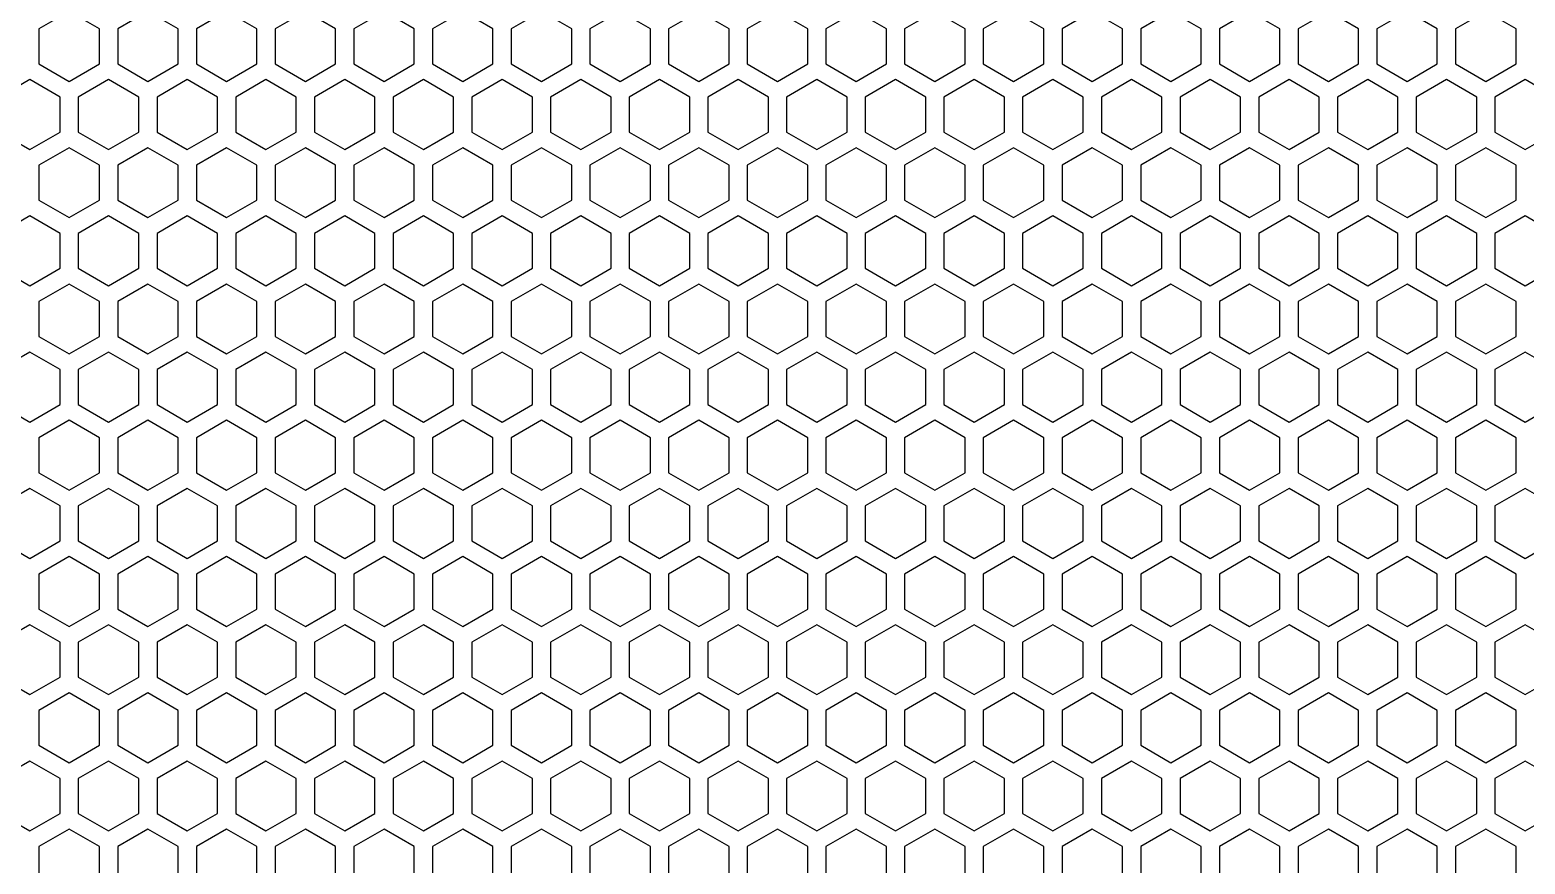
# Model space of a CAD drawing. Header units: millimetres. Extents: x 0 to 500, y 0 to 571.
# Drawn here: x 123.2 to 246.8, y 144.2 to 213.2 of the extents above; entities that cross this region are included whole.
import ezdxf

# ---------------------------------------------------------------- set-up
doc = ezdxf.new("R2010")
doc.units = ezdxf.units.MM
doc.layers.add('CUT', color=1, linetype='CONTINUOUS')

msp = doc.modelspace()

# ---------------------------------------------------------------- linework, layer by layer
at = {"layer": 'CUT'}
for points in [[(129, 213.235), (126.5, 214.6784), (124, 213.235), (124, 210.3483), (126.5, 208.9049), (129, 210.3483)], [(135.5, 213.235), (133, 214.6784), (130.5, 213.235), (130.5, 210.3483), (133, 208.9049), (135.5, 210.3483)], [(142, 213.235), (139.5, 214.6784), (137, 213.235), (137, 210.3483), (139.5, 208.9049), (142, 210.3483)], [(148.5, 213.235), (146, 214.6784), (143.5, 213.235), (143.5, 210.3483), (146, 208.9049), (148.5, 210.3483)], [(155, 213.235), (152.5, 214.6784), (150, 213.235), (150, 210.3483), (152.5, 208.9049), (155, 210.3483)], [(161.5, 213.235), (159, 214.6784), (156.5, 213.235), (156.5, 210.3483), (159, 208.9049), (161.5, 210.3483)], [(168, 213.235), (165.5, 214.6784), (163, 213.235), (163, 210.3483), (165.5, 208.9049), (168, 210.3483)], [(174.5, 213.235), (172, 214.6784), (169.5, 213.235), (169.5, 210.3483), (172, 208.9049), (174.5, 210.3483)], [(181, 213.235), (178.5, 214.6784), (176, 213.235), (176, 210.3483), (178.5, 208.9049), (181, 210.3483)], [(187.5, 213.235), (185, 214.6784), (182.5, 213.235), (182.5, 210.3483), (185, 208.9049), (187.5, 210.3483)], [(194, 213.235), (191.5, 214.6784), (189, 213.235), (189, 210.3483), (191.5, 208.9049), (194, 210.3483)], [(200.5, 213.235), (198, 214.6784), (195.5, 213.235), (195.5, 210.3483), (198, 208.9049), (200.5, 210.3483)], [(207, 213.235), (204.5, 214.6784), (202, 213.235), (202, 210.3483), (204.5, 208.9049), (207, 210.3483)], [(213.5, 213.235), (211, 214.6784), (208.5, 213.235), (208.5, 210.3483), (211, 208.9049), (213.5, 210.3483)], [(220, 213.235), (217.5, 214.6784), (215, 213.235), (215, 210.3483), (217.5, 208.9049), (220, 210.3483)], [(226.5, 213.235), (224, 214.6784), (221.5, 213.235), (221.5, 210.3483), (224, 208.9049), (226.5, 210.3483)], [(233, 213.235), (230.5, 214.6784), (228, 213.235), (228, 210.3483), (230.5, 208.9049), (233, 210.3483)], [(239.5, 213.235), (237, 214.6784), (234.5, 213.235), (234.5, 210.3483), (237, 208.9049), (239.5, 210.3483)], [(246, 213.235), (243.5, 214.6784), (241, 213.235), (241, 210.3483), (243.5, 208.9049), (246, 210.3483)], [(125.75, 207.6059), (123.25, 209.0492), (120.75, 207.6059), (120.75, 204.7191), (123.25, 203.2757), (125.75, 204.7191)], [(132.25, 207.6059), (129.75, 209.0492), (127.25, 207.6059), (127.25, 204.7191), (129.75, 203.2757), (132.25, 204.7191)], [(138.75, 207.6059), (136.25, 209.0492), (133.75, 207.6059), (133.75, 204.7191), (136.25, 203.2757), (138.75, 204.7191)], [(145.25, 207.6059), (142.75, 209.0492), (140.25, 207.6059), (140.25, 204.7191), (142.75, 203.2757), (145.25, 204.7191)], [(151.75, 207.6059), (149.25, 209.0492), (146.75, 207.6059), (146.75, 204.7191), (149.25, 203.2757), (151.75, 204.7191)], [(158.25, 207.6059), (155.75, 209.0492), (153.25, 207.6059), (153.25, 204.7191), (155.75, 203.2757), (158.25, 204.7191)], [(164.75, 207.6059), (162.25, 209.0492), (159.75, 207.6059), (159.75, 204.7191), (162.25, 203.2757), (164.75, 204.7191)], [(171.25, 207.6059), (168.75, 209.0492), (166.25, 207.6059), (166.25, 204.7191), (168.75, 203.2757), (171.25, 204.7191)], [(177.75, 207.6059), (175.25, 209.0492), (172.75, 207.6059), (172.75, 204.7191), (175.25, 203.2757), (177.75, 204.7191)], [(184.25, 207.6059), (181.75, 209.0492), (179.25, 207.6059), (179.25, 204.7191), (181.75, 203.2757), (184.25, 204.7191)], [(190.75, 207.6059), (188.25, 209.0492), (185.75, 207.6059), (185.75, 204.7191), (188.25, 203.2757), (190.75, 204.7191)], [(197.25, 207.6059), (194.75, 209.0492), (192.25, 207.6059), (192.25, 204.7191), (194.75, 203.2757), (197.25, 204.7191)], [(203.75, 207.6059), (201.25, 209.0492), (198.75, 207.6059), (198.75, 204.7191), (201.25, 203.2757), (203.75, 204.7191)], [(210.25, 207.6059), (207.75, 209.0492), (205.25, 207.6059), (205.25, 204.7191), (207.75, 203.2757), (210.25, 204.7191)], [(216.75, 207.6059), (214.25, 209.0492), (211.75, 207.6059), (211.75, 204.7191), (214.25, 203.2757), (216.75, 204.7191)], [(223.25, 207.6059), (220.75, 209.0492), (218.25, 207.6059), (218.25, 204.7191), (220.75, 203.2757), (223.25, 204.7191)], [(229.75, 207.6059), (227.25, 209.0492), (224.75, 207.6059), (224.75, 204.7191), (227.25, 203.2757), (229.75, 204.7191)], [(236.25, 207.6059), (233.75, 209.0492), (231.25, 207.6059), (231.25, 204.7191), (233.75, 203.2757), (236.25, 204.7191)], [(242.75, 207.6059), (240.25, 209.0492), (237.75, 207.6059), (237.75, 204.7191), (240.25, 203.2757), (242.75, 204.7191)], [(249.25, 207.6059), (246.75, 209.0492), (244.25, 207.6059), (244.25, 204.7191), (246.75, 203.2757), (249.25, 204.7191)], [(129, 201.9767), (126.5, 203.4201), (124, 201.9767), (124, 199.0899), (126.5, 197.6466), (129, 199.0899)], [(135.5, 201.9767), (133, 203.4201), (130.5, 201.9767), (130.5, 199.0899), (133, 197.6466), (135.5, 199.0899)], [(142, 201.9767), (139.5, 203.4201), (137, 201.9767), (137, 199.0899), (139.5, 197.6466), (142, 199.0899)], [(148.5, 201.9767), (146, 203.4201), (143.5, 201.9767), (143.5, 199.0899), (146, 197.6466), (148.5, 199.0899)], [(155, 201.9767), (152.5, 203.4201), (150, 201.9767), (150, 199.0899), (152.5, 197.6466), (155, 199.0899)], [(161.5, 201.9767), (159, 203.4201), (156.5, 201.9767), (156.5, 199.0899), (159, 197.6466), (161.5, 199.0899)], [(168, 201.9767), (165.5, 203.4201), (163, 201.9767), (163, 199.0899), (165.5, 197.6466), (168, 199.0899)], [(174.5, 201.9767), (172, 203.4201), (169.5, 201.9767), (169.5, 199.0899), (172, 197.6466), (174.5, 199.0899)], [(181, 201.9767), (178.5, 203.4201), (176, 201.9767), (176, 199.0899), (178.5, 197.6466), (181, 199.0899)], [(187.5, 201.9767), (185, 203.4201), (182.5, 201.9767), (182.5, 199.0899), (185, 197.6466), (187.5, 199.0899)], [(194, 201.9767), (191.5, 203.4201), (189, 201.9767), (189, 199.0899), (191.5, 197.6466), (194, 199.0899)], [(200.5, 201.9767), (198, 203.4201), (195.5, 201.9767), (195.5, 199.0899), (198, 197.6466), (200.5, 199.0899)], [(207, 201.9767), (204.5, 203.4201), (202, 201.9767), (202, 199.0899), (204.5, 197.6466), (207, 199.0899)], [(213.5, 201.9767), (211, 203.4201), (208.5, 201.9767), (208.5, 199.0899), (211, 197.6466), (213.5, 199.0899)], [(220, 201.9767), (217.5, 203.4201), (215, 201.9767), (215, 199.0899), (217.5, 197.6466), (220, 199.0899)], [(226.5, 201.9767), (224, 203.4201), (221.5, 201.9767), (221.5, 199.0899), (224, 197.6466), (226.5, 199.0899)], [(233, 201.9767), (230.5, 203.4201), (228, 201.9767), (228, 199.0899), (230.5, 197.6466), (233, 199.0899)], [(239.5, 201.9767), (237, 203.4201), (234.5, 201.9767), (234.5, 199.0899), (237, 197.6466), (239.5, 199.0899)], [(246, 201.9767), (243.5, 203.4201), (241, 201.9767), (241, 199.0899), (243.5, 197.6466), (246, 199.0899)], [(125.75, 196.3475), (123.25, 197.7909), (120.75, 196.3475), (120.75, 193.4608), (123.25, 192.0174), (125.75, 193.4608)], [(132.25, 196.3475), (129.75, 197.7909), (127.25, 196.3475), (127.25, 193.4608), (129.75, 192.0174), (132.25, 193.4608)], [(138.75, 196.3475), (136.25, 197.7909), (133.75, 196.3475), (133.75, 193.4608), (136.25, 192.0174), (138.75, 193.4608)], [(145.25, 196.3475), (142.75, 197.7909), (140.25, 196.3475), (140.25, 193.4608), (142.75, 192.0174), (145.25, 193.4608)], [(151.75, 196.3475), (149.25, 197.7909), (146.75, 196.3475), (146.75, 193.4608), (149.25, 192.0174), (151.75, 193.4608)], [(158.25, 196.3475), (155.75, 197.7909), (153.25, 196.3475), (153.25, 193.4608), (155.75, 192.0174), (158.25, 193.4608)], [(164.75, 196.3475), (162.25, 197.7909), (159.75, 196.3475), (159.75, 193.4608), (162.25, 192.0174), (164.75, 193.4608)], [(171.25, 196.3475), (168.75, 197.7909), (166.25, 196.3475), (166.25, 193.4608), (168.75, 192.0174), (171.25, 193.4608)], [(177.75, 196.3475), (175.25, 197.7909), (172.75, 196.3475), (172.75, 193.4608), (175.25, 192.0174), (177.75, 193.4608)], [(184.25, 196.3475), (181.75, 197.7909), (179.25, 196.3475), (179.25, 193.4608), (181.75, 192.0174), (184.25, 193.4608)], [(190.75, 196.3475), (188.25, 197.7909), (185.75, 196.3475), (185.75, 193.4608), (188.25, 192.0174), (190.75, 193.4608)], [(197.25, 196.3475), (194.75, 197.7909), (192.25, 196.3475), (192.25, 193.4608), (194.75, 192.0174), (197.25, 193.4608)], [(203.75, 196.3475), (201.25, 197.7909), (198.75, 196.3475), (198.75, 193.4608), (201.25, 192.0174), (203.75, 193.4608)], [(210.25, 196.3475), (207.75, 197.7909), (205.25, 196.3475), (205.25, 193.4608), (207.75, 192.0174), (210.25, 193.4608)], [(216.75, 196.3475), (214.25, 197.7909), (211.75, 196.3475), (211.75, 193.4608), (214.25, 192.0174), (216.75, 193.4608)], [(223.25, 196.3475), (220.75, 197.7909), (218.25, 196.3475), (218.25, 193.4608), (220.75, 192.0174), (223.25, 193.4608)], [(229.75, 196.3475), (227.25, 197.7909), (224.75, 196.3475), (224.75, 193.4608), (227.25, 192.0174), (229.75, 193.4608)], [(236.25, 196.3475), (233.75, 197.7909), (231.25, 196.3475), (231.25, 193.4608), (233.75, 192.0174), (236.25, 193.4608)], [(242.75, 196.3475), (240.25, 197.7909), (237.75, 196.3475), (237.75, 193.4608), (240.25, 192.0174), (242.75, 193.4608)], [(249.25, 196.3475), (246.75, 197.7909), (244.25, 196.3475), (244.25, 193.4608), (246.75, 192.0174), (249.25, 193.4608)], [(129, 190.7184), (126.5, 192.1617), (124, 190.7184), (124, 187.8316), (126.5, 186.3882), (129, 187.8316)], [(135.5, 190.7184), (133, 192.1617), (130.5, 190.7184), (130.5, 187.8316), (133, 186.3882), (135.5, 187.8316)], [(142, 190.7184), (139.5, 192.1617), (137, 190.7184), (137, 187.8316), (139.5, 186.3882), (142, 187.8316)], [(148.5, 190.7184), (146, 192.1617), (143.5, 190.7184), (143.5, 187.8316), (146, 186.3882), (148.5, 187.8316)], [(155, 190.7184), (152.5, 192.1617), (150, 190.7184), (150, 187.8316), (152.5, 186.3882), (155, 187.8316)], [(161.5, 190.7184), (159, 192.1617), (156.5, 190.7184), (156.5, 187.8316), (159, 186.3882), (161.5, 187.8316)], [(168, 190.7184), (165.5, 192.1617), (163, 190.7184), (163, 187.8316), (165.5, 186.3882), (168, 187.8316)], [(174.5, 190.7184), (172, 192.1617), (169.5, 190.7184), (169.5, 187.8316), (172, 186.3882), (174.5, 187.8316)], [(181, 190.7184), (178.5, 192.1617), (176, 190.7184), (176, 187.8316), (178.5, 186.3882), (181, 187.8316)], [(187.5, 190.7184), (185, 192.1617), (182.5, 190.7184), (182.5, 187.8316), (185, 186.3882), (187.5, 187.8316)], [(194, 190.7184), (191.5, 192.1617), (189, 190.7184), (189, 187.8316), (191.5, 186.3882), (194, 187.8316)], [(200.5, 190.7184), (198, 192.1617), (195.5, 190.7184), (195.5, 187.8316), (198, 186.3882), (200.5, 187.8316)], [(207, 190.7184), (204.5, 192.1617), (202, 190.7184), (202, 187.8316), (204.5, 186.3882), (207, 187.8316)], [(213.5, 190.7184), (211, 192.1617), (208.5, 190.7184), (208.5, 187.8316), (211, 186.3882), (213.5, 187.8316)], [(220, 190.7184), (217.5, 192.1617), (215, 190.7184), (215, 187.8316), (217.5, 186.3882), (220, 187.8316)], [(226.5, 190.7184), (224, 192.1617), (221.5, 190.7184), (221.5, 187.8316), (224, 186.3882), (226.5, 187.8316)], [(233, 190.7184), (230.5, 192.1617), (228, 190.7184), (228, 187.8316), (230.5, 186.3882), (233, 187.8316)], [(239.5, 190.7184), (237, 192.1617), (234.5, 190.7184), (234.5, 187.8316), (237, 186.3882), (239.5, 187.8316)], [(246, 190.7184), (243.5, 192.1617), (241, 190.7184), (241, 187.8316), (243.5, 186.3882), (246, 187.8316)], [(125.75, 185.0892), (123.25, 186.5326), (120.75, 185.0892), (120.75, 182.2024), (123.25, 180.7591), (125.75, 182.2024)], [(132.25, 185.0892), (129.75, 186.5326), (127.25, 185.0892), (127.25, 182.2024), (129.75, 180.7591), (132.25, 182.2024)], [(138.75, 185.0892), (136.25, 186.5326), (133.75, 185.0892), (133.75, 182.2024), (136.25, 180.7591), (138.75, 182.2024)], [(145.25, 185.0892), (142.75, 186.5326), (140.25, 185.0892), (140.25, 182.2024), (142.75, 180.7591), (145.25, 182.2024)], [(151.75, 185.0892), (149.25, 186.5326), (146.75, 185.0892), (146.75, 182.2024), (149.25, 180.7591), (151.75, 182.2024)], [(158.25, 185.0892), (155.75, 186.5326), (153.25, 185.0892), (153.25, 182.2024), (155.75, 180.7591), (158.25, 182.2024)], [(164.75, 185.0892), (162.25, 186.5326), (159.75, 185.0892), (159.75, 182.2024), (162.25, 180.7591), (164.75, 182.2024)], [(171.25, 185.0892), (168.75, 186.5326), (166.25, 185.0892), (166.25, 182.2024), (168.75, 180.7591), (171.25, 182.2024)], [(177.75, 185.0892), (175.25, 186.5326), (172.75, 185.0892), (172.75, 182.2024), (175.25, 180.7591), (177.75, 182.2024)], [(184.25, 185.0892), (181.75, 186.5326), (179.25, 185.0892), (179.25, 182.2024), (181.75, 180.7591), (184.25, 182.2024)], [(190.75, 185.0892), (188.25, 186.5326), (185.75, 185.0892), (185.75, 182.2024), (188.25, 180.7591), (190.75, 182.2024)], [(197.25, 185.0892), (194.75, 186.5326), (192.25, 185.0892), (192.25, 182.2024), (194.75, 180.7591), (197.25, 182.2024)], [(203.75, 185.0892), (201.25, 186.5326), (198.75, 185.0892), (198.75, 182.2024), (201.25, 180.7591), (203.75, 182.2024)], [(210.25, 185.0892), (207.75, 186.5326), (205.25, 185.0892), (205.25, 182.2024), (207.75, 180.7591), (210.25, 182.2024)], [(216.75, 185.0892), (214.25, 186.5326), (211.75, 185.0892), (211.75, 182.2024), (214.25, 180.7591), (216.75, 182.2024)], [(223.25, 185.0892), (220.75, 186.5326), (218.25, 185.0892), (218.25, 182.2024), (220.75, 180.7591), (223.25, 182.2024)], [(229.75, 185.0892), (227.25, 186.5326), (224.75, 185.0892), (224.75, 182.2024), (227.25, 180.7591), (229.75, 182.2024)], [(236.25, 185.0892), (233.75, 186.5326), (231.25, 185.0892), (231.25, 182.2024), (233.75, 180.7591), (236.25, 182.2024)], [(242.75, 185.0892), (240.25, 186.5326), (237.75, 185.0892), (237.75, 182.2024), (240.25, 180.7591), (242.75, 182.2024)], [(249.25, 185.0892), (246.75, 186.5326), (244.25, 185.0892), (244.25, 182.2024), (246.75, 180.7591), (249.25, 182.2024)], [(129, 179.46), (126.5, 180.9034), (124, 179.46), (124, 176.5733), (126.5, 175.1299), (129, 176.5733)], [(135.5, 179.46), (133, 180.9034), (130.5, 179.46), (130.5, 176.5733), (133, 175.1299), (135.5, 176.5733)], [(142, 179.46), (139.5, 180.9034), (137, 179.46), (137, 176.5733), (139.5, 175.1299), (142, 176.5733)], [(148.5, 179.46), (146, 180.9034), (143.5, 179.46), (143.5, 176.5733), (146, 175.1299), (148.5, 176.5733)], [(155, 179.46), (152.5, 180.9034), (150, 179.46), (150, 176.5733), (152.5, 175.1299), (155, 176.5733)], [(161.5, 179.46), (159, 180.9034), (156.5, 179.46), (156.5, 176.5733), (159, 175.1299), (161.5, 176.5733)], [(168, 179.46), (165.5, 180.9034), (163, 179.46), (163, 176.5733), (165.5, 175.1299), (168, 176.5733)], [(174.5, 179.46), (172, 180.9034), (169.5, 179.46), (169.5, 176.5733), (172, 175.1299), (174.5, 176.5733)], [(181, 179.46), (178.5, 180.9034), (176, 179.46), (176, 176.5733), (178.5, 175.1299), (181, 176.5733)], [(187.5, 179.46), (185, 180.9034), (182.5, 179.46), (182.5, 176.5733), (185, 175.1299), (187.5, 176.5733)], [(194, 179.46), (191.5, 180.9034), (189, 179.46), (189, 176.5733), (191.5, 175.1299), (194, 176.5733)], [(200.5, 179.46), (198, 180.9034), (195.5, 179.46), (195.5, 176.5733), (198, 175.1299), (200.5, 176.5733)], [(207, 179.46), (204.5, 180.9034), (202, 179.46), (202, 176.5733), (204.5, 175.1299), (207, 176.5733)], [(213.5, 179.46), (211, 180.9034), (208.5, 179.46), (208.5, 176.5733), (211, 175.1299), (213.5, 176.5733)], [(220, 179.46), (217.5, 180.9034), (215, 179.46), (215, 176.5733), (217.5, 175.1299), (220, 176.5733)], [(226.5, 179.46), (224, 180.9034), (221.5, 179.46), (221.5, 176.5733), (224, 175.1299), (226.5, 176.5733)], [(233, 179.46), (230.5, 180.9034), (228, 179.46), (228, 176.5733), (230.5, 175.1299), (233, 176.5733)], [(239.5, 179.46), (237, 180.9034), (234.5, 179.46), (234.5, 176.5733), (237, 175.1299), (239.5, 176.5733)], [(246, 179.46), (243.5, 180.9034), (241, 179.46), (241, 176.5733), (243.5, 175.1299), (246, 176.5733)], [(125.75, 173.8309), (123.25, 175.2742), (120.75, 173.8309), (120.75, 170.9441), (123.25, 169.5007), (125.75, 170.9441)], [(132.25, 173.8309), (129.75, 175.2742), (127.25, 173.8309), (127.25, 170.9441), (129.75, 169.5007), (132.25, 170.9441)], [(138.75, 173.8309), (136.25, 175.2742), (133.75, 173.8309), (133.75, 170.9441), (136.25, 169.5007), (138.75, 170.9441)], [(145.25, 173.8309), (142.75, 175.2742), (140.25, 173.8309), (140.25, 170.9441), (142.75, 169.5007), (145.25, 170.9441)], [(151.75, 173.8309), (149.25, 175.2742), (146.75, 173.8309), (146.75, 170.9441), (149.25, 169.5007), (151.75, 170.9441)], [(158.25, 173.8309), (155.75, 175.2742), (153.25, 173.8309), (153.25, 170.9441), (155.75, 169.5007), (158.25, 170.9441)], [(164.75, 173.8309), (162.25, 175.2742), (159.75, 173.8309), (159.75, 170.9441), (162.25, 169.5007), (164.75, 170.9441)], [(171.25, 173.8309), (168.75, 175.2742), (166.25, 173.8309), (166.25, 170.9441), (168.75, 169.5007), (171.25, 170.9441)], [(177.75, 173.8309), (175.25, 175.2742), (172.75, 173.8309), (172.75, 170.9441), (175.25, 169.5007), (177.75, 170.9441)], [(184.25, 173.8309), (181.75, 175.2742), (179.25, 173.8309), (179.25, 170.9441), (181.75, 169.5007), (184.25, 170.9441)], [(190.75, 173.8309), (188.25, 175.2742), (185.75, 173.8309), (185.75, 170.9441), (188.25, 169.5007), (190.75, 170.9441)], [(197.25, 173.8309), (194.75, 175.2742), (192.25, 173.8309), (192.25, 170.9441), (194.75, 169.5007), (197.25, 170.9441)], [(203.75, 173.8309), (201.25, 175.2742), (198.75, 173.8309), (198.75, 170.9441), (201.25, 169.5007), (203.75, 170.9441)], [(210.25, 173.8309), (207.75, 175.2742), (205.25, 173.8309), (205.25, 170.9441), (207.75, 169.5007), (210.25, 170.9441)], [(216.75, 173.8309), (214.25, 175.2742), (211.75, 173.8309), (211.75, 170.9441), (214.25, 169.5007), (216.75, 170.9441)], [(223.25, 173.8309), (220.75, 175.2742), (218.25, 173.8309), (218.25, 170.9441), (220.75, 169.5007), (223.25, 170.9441)], [(229.75, 173.8309), (227.25, 175.2742), (224.75, 173.8309), (224.75, 170.9441), (227.25, 169.5007), (229.75, 170.9441)], [(236.25, 173.8309), (233.75, 175.2742), (231.25, 173.8309), (231.25, 170.9441), (233.75, 169.5007), (236.25, 170.9441)], [(242.75, 173.8309), (240.25, 175.2742), (237.75, 173.8309), (237.75, 170.9441), (240.25, 169.5007), (242.75, 170.9441)], [(249.25, 173.8309), (246.75, 175.2742), (244.25, 173.8309), (244.25, 170.9441), (246.75, 169.5007), (249.25, 170.9441)], [(129, 168.2017), (126.5, 169.6451), (124, 168.2017), (124, 165.315), (126.5, 163.8716), (129, 165.315)], [(135.5, 168.2017), (133, 169.6451), (130.5, 168.2017), (130.5, 165.315), (133, 163.8716), (135.5, 165.315)], [(142, 168.2017), (139.5, 169.6451), (137, 168.2017), (137, 165.315), (139.5, 163.8716), (142, 165.315)], [(148.5, 168.2017), (146, 169.6451), (143.5, 168.2017), (143.5, 165.315), (146, 163.8716), (148.5, 165.315)], [(155, 168.2017), (152.5, 169.6451), (150, 168.2017), (150, 165.315), (152.5, 163.8716), (155, 165.315)], [(161.5, 168.2017), (159, 169.6451), (156.5, 168.2017), (156.5, 165.315), (159, 163.8716), (161.5, 165.315)], [(168, 168.2017), (165.5, 169.6451), (163, 168.2017), (163, 165.315), (165.5, 163.8716), (168, 165.315)], [(174.5, 168.2017), (172, 169.6451), (169.5, 168.2017), (169.5, 165.315), (172, 163.8716), (174.5, 165.315)], [(181, 168.2017), (178.5, 169.6451), (176, 168.2017), (176, 165.315), (178.5, 163.8716), (181, 165.315)], [(187.5, 168.2017), (185, 169.6451), (182.5, 168.2017), (182.5, 165.315), (185, 163.8716), (187.5, 165.315)], [(194, 168.2017), (191.5, 169.6451), (189, 168.2017), (189, 165.315), (191.5, 163.8716), (194, 165.315)], [(200.5, 168.2017), (198, 169.6451), (195.5, 168.2017), (195.5, 165.315), (198, 163.8716), (200.5, 165.315)], [(207, 168.2017), (204.5, 169.6451), (202, 168.2017), (202, 165.315), (204.5, 163.8716), (207, 165.315)], [(213.5, 168.2017), (211, 169.6451), (208.5, 168.2017), (208.5, 165.315), (211, 163.8716), (213.5, 165.315)], [(220, 168.2017), (217.5, 169.6451), (215, 168.2017), (215, 165.315), (217.5, 163.8716), (220, 165.315)], [(226.5, 168.2017), (224, 169.6451), (221.5, 168.2017), (221.5, 165.315), (224, 163.8716), (226.5, 165.315)], [(233, 168.2017), (230.5, 169.6451), (228, 168.2017), (228, 165.315), (230.5, 163.8716), (233, 165.315)], [(239.5, 168.2017), (237, 169.6451), (234.5, 168.2017), (234.5, 165.315), (237, 163.8716), (239.5, 165.315)], [(246, 168.2017), (243.5, 169.6451), (241, 168.2017), (241, 165.315), (243.5, 163.8716), (246, 165.315)], [(125.75, 162.5725), (123.25, 164.0159), (120.75, 162.5725), (120.75, 159.6858), (123.25, 158.2424), (125.75, 159.6858)], [(132.25, 162.5725), (129.75, 164.0159), (127.25, 162.5725), (127.25, 159.6858), (129.75, 158.2424), (132.25, 159.6858)], [(138.75, 162.5725), (136.25, 164.0159), (133.75, 162.5725), (133.75, 159.6858), (136.25, 158.2424), (138.75, 159.6858)], [(145.25, 162.5725), (142.75, 164.0159), (140.25, 162.5725), (140.25, 159.6858), (142.75, 158.2424), (145.25, 159.6858)], [(151.75, 162.5725), (149.25, 164.0159), (146.75, 162.5725), (146.75, 159.6858), (149.25, 158.2424), (151.75, 159.6858)], [(158.25, 162.5725), (155.75, 164.0159), (153.25, 162.5725), (153.25, 159.6858), (155.75, 158.2424), (158.25, 159.6858)], [(164.75, 162.5725), (162.25, 164.0159), (159.75, 162.5725), (159.75, 159.6858), (162.25, 158.2424), (164.75, 159.6858)], [(171.25, 162.5725), (168.75, 164.0159), (166.25, 162.5725), (166.25, 159.6858), (168.75, 158.2424), (171.25, 159.6858)], [(177.75, 162.5725), (175.25, 164.0159), (172.75, 162.5725), (172.75, 159.6858), (175.25, 158.2424), (177.75, 159.6858)], [(184.25, 162.5725), (181.75, 164.0159), (179.25, 162.5725), (179.25, 159.6858), (181.75, 158.2424), (184.25, 159.6858)], [(190.75, 162.5725), (188.25, 164.0159), (185.75, 162.5725), (185.75, 159.6858), (188.25, 158.2424), (190.75, 159.6858)], [(197.25, 162.5725), (194.75, 164.0159), (192.25, 162.5725), (192.25, 159.6858), (194.75, 158.2424), (197.25, 159.6858)], [(203.75, 162.5725), (201.25, 164.0159), (198.75, 162.5725), (198.75, 159.6858), (201.25, 158.2424), (203.75, 159.6858)], [(210.25, 162.5725), (207.75, 164.0159), (205.25, 162.5725), (205.25, 159.6858), (207.75, 158.2424), (210.25, 159.6858)], [(216.75, 162.5725), (214.25, 164.0159), (211.75, 162.5725), (211.75, 159.6858), (214.25, 158.2424), (216.75, 159.6858)], [(223.25, 162.5725), (220.75, 164.0159), (218.25, 162.5725), (218.25, 159.6858), (220.75, 158.2424), (223.25, 159.6858)], [(229.75, 162.5725), (227.25, 164.0159), (224.75, 162.5725), (224.75, 159.6858), (227.25, 158.2424), (229.75, 159.6858)], [(236.25, 162.5725), (233.75, 164.0159), (231.25, 162.5725), (231.25, 159.6858), (233.75, 158.2424), (236.25, 159.6858)], [(242.75, 162.5725), (240.25, 164.0159), (237.75, 162.5725), (237.75, 159.6858), (240.25, 158.2424), (242.75, 159.6858)], [(249.25, 162.5725), (246.75, 164.0159), (244.25, 162.5725), (244.25, 159.6858), (246.75, 158.2424), (249.25, 159.6858)], [(129, 156.9434), (126.5, 158.3868), (124, 156.9434), (124, 154.0566), (126.5, 152.6132), (129, 154.0566)], [(135.5, 156.9434), (133, 158.3868), (130.5, 156.9434), (130.5, 154.0566), (133, 152.6132), (135.5, 154.0566)], [(142, 156.9434), (139.5, 158.3868), (137, 156.9434), (137, 154.0566), (139.5, 152.6132), (142, 154.0566)], [(148.5, 156.9434), (146, 158.3868), (143.5, 156.9434), (143.5, 154.0566), (146, 152.6132), (148.5, 154.0566)], [(155, 156.9434), (152.5, 158.3868), (150, 156.9434), (150, 154.0566), (152.5, 152.6132), (155, 154.0566)], [(161.5, 156.9434), (159, 158.3868), (156.5, 156.9434), (156.5, 154.0566), (159, 152.6132), (161.5, 154.0566)], [(168, 156.9434), (165.5, 158.3868), (163, 156.9434), (163, 154.0566), (165.5, 152.6132), (168, 154.0566)], [(174.5, 156.9434), (172, 158.3868), (169.5, 156.9434), (169.5, 154.0566), (172, 152.6132), (174.5, 154.0566)], [(181, 156.9434), (178.5, 158.3868), (176, 156.9434), (176, 154.0566), (178.5, 152.6132), (181, 154.0566)], [(187.5, 156.9434), (185, 158.3868), (182.5, 156.9434), (182.5, 154.0566), (185, 152.6132), (187.5, 154.0566)], [(194, 156.9434), (191.5, 158.3868), (189, 156.9434), (189, 154.0566), (191.5, 152.6132), (194, 154.0566)], [(200.5, 156.9434), (198, 158.3868), (195.5, 156.9434), (195.5, 154.0566), (198, 152.6132), (200.5, 154.0566)], [(207, 156.9434), (204.5, 158.3868), (202, 156.9434), (202, 154.0566), (204.5, 152.6132), (207, 154.0566)], [(213.5, 156.9434), (211, 158.3868), (208.5, 156.9434), (208.5, 154.0566), (211, 152.6132), (213.5, 154.0566)], [(220, 156.9434), (217.5, 158.3868), (215, 156.9434), (215, 154.0566), (217.5, 152.6132), (220, 154.0566)], [(226.5, 156.9434), (224, 158.3868), (221.5, 156.9434), (221.5, 154.0566), (224, 152.6132), (226.5, 154.0566)], [(233, 156.9434), (230.5, 158.3868), (228, 156.9434), (228, 154.0566), (230.5, 152.6132), (233, 154.0566)], [(239.5, 156.9434), (237, 158.3868), (234.5, 156.9434), (234.5, 154.0566), (237, 152.6132), (239.5, 154.0566)], [(246, 156.9434), (243.5, 158.3868), (241, 156.9434), (241, 154.0566), (243.5, 152.6132), (246, 154.0566)], [(125.75, 151.3142), (123.25, 152.7576), (120.75, 151.3142), (120.75, 148.4275), (123.25, 146.9841), (125.75, 148.4275)], [(132.25, 151.3142), (129.75, 152.7576), (127.25, 151.3142), (127.25, 148.4275), (129.75, 146.9841), (132.25, 148.4275)], [(138.75, 151.3142), (136.25, 152.7576), (133.75, 151.3142), (133.75, 148.4275), (136.25, 146.9841), (138.75, 148.4275)], [(145.25, 151.3142), (142.75, 152.7576), (140.25, 151.3142), (140.25, 148.4275), (142.75, 146.9841), (145.25, 148.4275)], [(151.75, 151.3142), (149.25, 152.7576), (146.75, 151.3142), (146.75, 148.4275), (149.25, 146.9841), (151.75, 148.4275)], [(158.25, 151.3142), (155.75, 152.7576), (153.25, 151.3142), (153.25, 148.4275), (155.75, 146.9841), (158.25, 148.4275)], [(164.75, 151.3142), (162.25, 152.7576), (159.75, 151.3142), (159.75, 148.4275), (162.25, 146.9841), (164.75, 148.4275)], [(171.25, 151.3142), (168.75, 152.7576), (166.25, 151.3142), (166.25, 148.4275), (168.75, 146.9841), (171.25, 148.4275)], [(177.75, 151.3142), (175.25, 152.7576), (172.75, 151.3142), (172.75, 148.4275), (175.25, 146.9841), (177.75, 148.4275)], [(184.25, 151.3142), (181.75, 152.7576), (179.25, 151.3142), (179.25, 148.4275), (181.75, 146.9841), (184.25, 148.4275)], [(190.75, 151.3142), (188.25, 152.7576), (185.75, 151.3142), (185.75, 148.4275), (188.25, 146.9841), (190.75, 148.4275)], [(197.25, 151.3142), (194.75, 152.7576), (192.25, 151.3142), (192.25, 148.4275), (194.75, 146.9841), (197.25, 148.4275)], [(203.75, 151.3142), (201.25, 152.7576), (198.75, 151.3142), (198.75, 148.4275), (201.25, 146.9841), (203.75, 148.4275)], [(210.25, 151.3142), (207.75, 152.7576), (205.25, 151.3142), (205.25, 148.4275), (207.75, 146.9841), (210.25, 148.4275)], [(216.75, 151.3142), (214.25, 152.7576), (211.75, 151.3142), (211.75, 148.4275), (214.25, 146.9841), (216.75, 148.4275)], [(223.25, 151.3142), (220.75, 152.7576), (218.25, 151.3142), (218.25, 148.4275), (220.75, 146.9841), (223.25, 148.4275)], [(229.75, 151.3142), (227.25, 152.7576), (224.75, 151.3142), (224.75, 148.4275), (227.25, 146.9841), (229.75, 148.4275)], [(236.25, 151.3142), (233.75, 152.7576), (231.25, 151.3142), (231.25, 148.4275), (233.75, 146.9841), (236.25, 148.4275)], [(242.75, 151.3142), (240.25, 152.7576), (237.75, 151.3142), (237.75, 148.4275), (240.25, 146.9841), (242.75, 148.4275)], [(249.25, 151.3142), (246.75, 152.7576), (244.25, 151.3142), (244.25, 148.4275), (246.75, 146.9841), (249.25, 148.4275)], [(129, 145.685), (126.5, 147.1284), (124, 145.685), (124, 142.7983), (126.5, 141.3549), (129, 142.7983)], [(135.5, 145.685), (133, 147.1284), (130.5, 145.685), (130.5, 142.7983), (133, 141.3549), (135.5, 142.7983)], [(142, 145.685), (139.5, 147.1284), (137, 145.685), (137, 142.7983), (139.5, 141.3549), (142, 142.7983)], [(148.5, 145.685), (146, 147.1284), (143.5, 145.685), (143.5, 142.7983), (146, 141.3549), (148.5, 142.7983)], [(155, 145.685), (152.5, 147.1284), (150, 145.685), (150, 142.7983), (152.5, 141.3549), (155, 142.7983)], [(161.5, 145.685), (159, 147.1284), (156.5, 145.685), (156.5, 142.7983), (159, 141.3549), (161.5, 142.7983)], [(168, 145.685), (165.5, 147.1284), (163, 145.685), (163, 142.7983), (165.5, 141.3549), (168, 142.7983)], [(174.5, 145.685), (172, 147.1284), (169.5, 145.685), (169.5, 142.7983), (172, 141.3549), (174.5, 142.7983)], [(181, 145.685), (178.5, 147.1284), (176, 145.685), (176, 142.7983), (178.5, 141.3549), (181, 142.7983)], [(187.5, 145.685), (185, 147.1284), (182.5, 145.685), (182.5, 142.7983), (185, 141.3549), (187.5, 142.7983)], [(194, 145.685), (191.5, 147.1284), (189, 145.685), (189, 142.7983), (191.5, 141.3549), (194, 142.7983)], [(200.5, 145.685), (198, 147.1284), (195.5, 145.685), (195.5, 142.7983), (198, 141.3549), (200.5, 142.7983)], [(207, 145.685), (204.5, 147.1284), (202, 145.685), (202, 142.7983), (204.5, 141.3549), (207, 142.7983)], [(213.5, 145.685), (211, 147.1284), (208.5, 145.685), (208.5, 142.7983), (211, 141.3549), (213.5, 142.7983)], [(220, 145.685), (217.5, 147.1284), (215, 145.685), (215, 142.7983), (217.5, 141.3549), (220, 142.7983)], [(226.5, 145.685), (224, 147.1284), (221.5, 145.685), (221.5, 142.7983), (224, 141.3549), (226.5, 142.7983)], [(233, 145.685), (230.5, 147.1284), (228, 145.685), (228, 142.7983), (230.5, 141.3549), (233, 142.7983)], [(239.5, 145.685), (237, 147.1284), (234.5, 145.685), (234.5, 142.7983), (237, 141.3549), (239.5, 142.7983)], [(246, 145.685), (243.5, 147.1284), (241, 145.685), (241, 142.7983), (243.5, 141.3549), (246, 142.7983)]]:
    msp.add_lwpolyline(points, close=True, dxfattribs=at)

doc.saveas('drawing.dxf')
